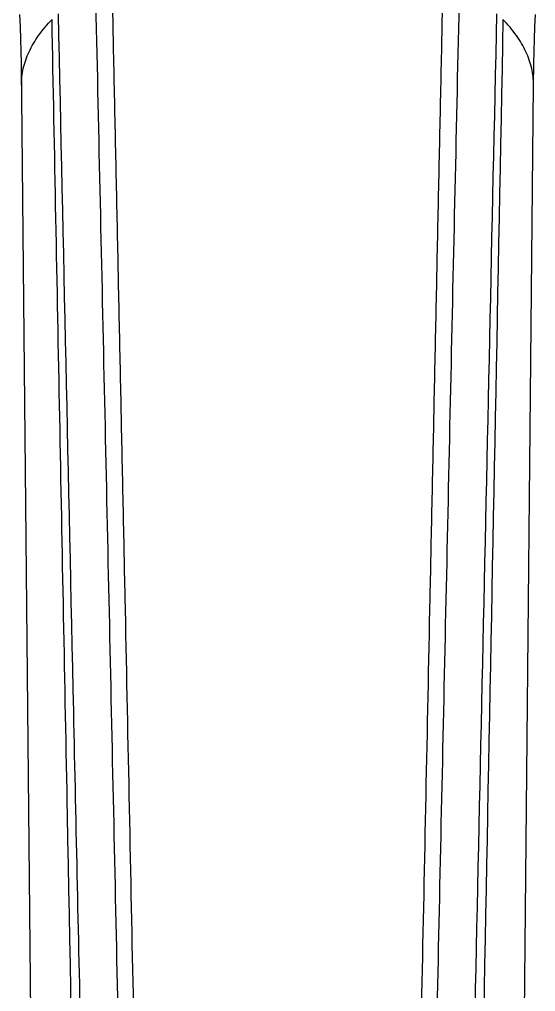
# Model space of a CAD drawing. Extents: x 0 to 521, y 0 to 382.
# Drawn here: x 122.4 to 152.6, y 136.7 to 193.6 of the extents above; entities that cross this region are included whole.
import ezdxf

# ---------------------------------------------------------------- set-up
doc = ezdxf.new("R2010")
doc.units = 0
doc.header["$LTSCALE"] = 10
doc.header["$MEASUREMENT"] = 0
doc.layers.get('0').update_dxf_attribs({"linetype": 'CONTINUOUS'})

msp = doc.modelspace()

# ---------------------------------------------------------------- linework, layer by layer
at = {"color": 7, "linetype": 'Continuous'}
for p, q in [((122.482, 191.048), (123.072, 130.863)), ((151.598, 97.357), (152.498, 189.767))]:
    msp.add_line(p, q, dxfattribs=at)
for points in [[(122.378, 193.908), (122.418, 193.186), (122.448, 192.468), (122.468, 191.755), (122.482, 191.048)], [(152.498, 189.769), (152.514, 191.048), (152.528, 191.755), (152.549, 192.468), (152.578, 193.186), (152.618, 193.908)]]:
    msp.add_lwpolyline(points, dxfattribs=at)
for points, knots in [([(128.894, 101.444), (128.731, 109.201), (128.393, 124.716), (127.887, 147.988), (127.38, 171.261), (127.037, 186.776), (126.867, 194.534)], [0, 0, 0, 0, 0.249984, 0.499977, 0.749983, 1, 1, 1, 1]), ([(127.817, 194.653), (127.843, 193.684), (127.875, 191.746), (127.94, 188.839), (128.004, 185.932), (128.065, 183.025), (128.126, 180.118), (128.207, 176.242), (128.31, 171.397), (128.432, 165.584), (128.594, 157.833), (128.794, 148.144), (129.033, 136.518), (129.347, 121.018), (129.578, 109.393), (129.73, 101.642)], [0, 0, 0, 0, 0.031256, 0.062513, 0.093762, 0.125018, 0.156274, 0.187529, 0.250034, 0.312537, 0.375039, 0.500042, 0.625039, 0.75003, 1, 1, 1, 1]), ([(145.266, 101.642), (145.418, 109.392), (145.649, 121.018), (145.963, 136.518), (146.202, 148.144), (146.402, 157.833), (146.564, 165.584), (146.687, 171.398), (146.789, 176.242), (146.87, 180.118), (146.931, 183.025), (146.992, 185.932), (147.056, 188.839), (147.121, 191.746), (147.153, 193.684), (147.179, 194.653)], [0, 0, 0, 0, 0.249968, 0.37496, 0.499959, 0.624963, 0.687466, 0.749969, 0.812473, 0.843728, 0.874984, 0.90624, 0.937489, 0.968745, 1, 1, 1, 1]), ([(148.129, 194.534), (147.959, 186.776), (147.616, 171.261), (147.109, 147.988), (146.603, 124.716), (146.265, 109.201), (146.102, 101.444)], [0, 0, 0, 0, 0.250017, 0.500023, 0.750016, 1, 1, 1, 1]), ([(122.498, 189.769), (122.495, 190.097), (122.569, 190.771), (122.919, 191.761), (123.497, 192.729), (124.002, 193.325), (124.286, 193.619)], [0, 0, 0, 0, 0.226498, 0.463081, 0.718674, 1, 1, 1, 1]), ([(126.091, 100.442), (125.793, 115.971), (125.344, 139.264), (124.741, 170.323), (124.438, 185.854), (124.286, 193.619)], [0, 0, 0, 0, 0.499972, 0.749981, 1, 1, 1, 1]), ([(124.643, 193.947), (124.944, 180.328), (125.386, 159.9), (125.986, 132.661), (126.285, 119.042), (126.435, 112.232)], [0, 0, 0, 0, 0.499989, 0.749988, 1, 1, 1, 1]), ([(148.684, 117.83), (148.963, 130.517), (149.523, 155.889), (150.073, 181.261), (150.353, 193.947)], [0, 0, 0, 0, 0.50001, 1, 1, 1, 1]), ([(150.71, 193.619), (150.405, 178.089), (149.802, 147.03), (149.203, 115.971), (148.906, 100.442)], [0, 0, 0, 0, 0.500013, 1, 1, 1, 1]), ([(152.498, 189.769), (152.501, 190.097), (152.427, 190.771), (152.078, 191.761), (151.5, 192.729), (150.994, 193.325), (150.71, 193.619)], [0, 0, 0, 0, 0.226487, 0.463028, 0.718635, 1, 1, 1, 1])]:
    msp.add_open_spline(points, degree=3, knots=knots, dxfattribs=at)

doc.saveas('drawing.dxf')
